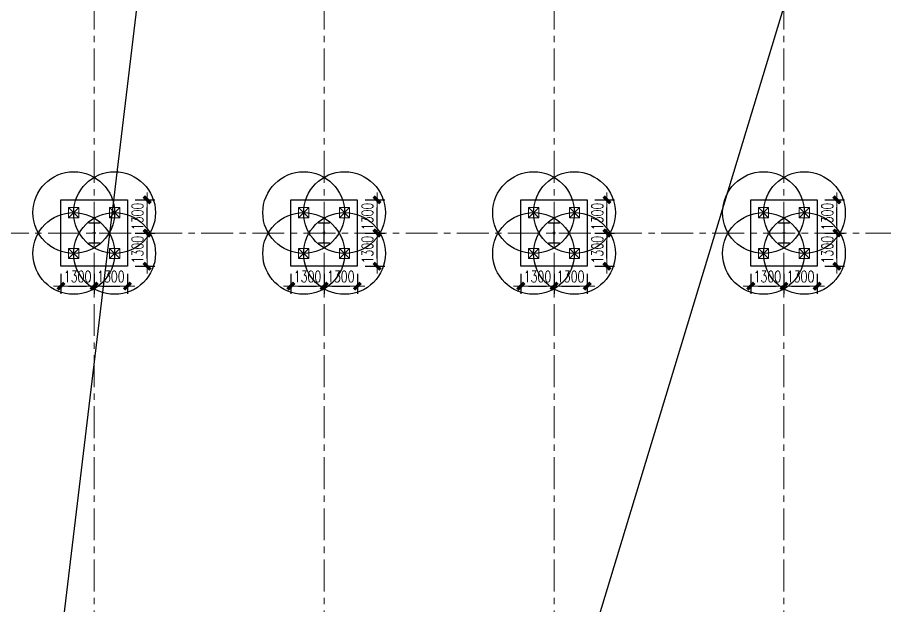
# Model space of a CAD drawing. Extents: x -1201378 to 2367219, y -619313 to 244905.
# Drawn here: x -212766 to -178817, y -215989 to -192952 of the extents above; entities that cross this region are included whole.
import ezdxf

# ---------------------------------------------------------------- set-up
doc = ezdxf.new("R2010")
doc.units = 0
doc.header["$LTSCALE"] = 1000
doc.linetypes.add('CENTER', pattern=[2, 1.25, -0.25, 0.25, -0.25])
doc.layers.get('0').update_dxf_attribs({"linetype": 'CONTINUOUS'})
doc.layers.get('Defpoints').update_dxf_attribs({"linetype": 'CONTINUOUS'})
for name, color, linetype in [('A-WINDOW', 140, 'CONTINUOUS'), ('S-DOTE1', 140, 'CENTER'), ('S-HATCH1-W', 252, 'CONTINUOUS')]:
    doc.layers.add(name, color=color, linetype=linetype)
for name, color, linetype, lineweight in [('S-axis', 111, 'CONTINUOUS', 0), ('S-col', 2, 'CONTINUOUS', 0), ('S-dim', 81, 'CONTINUOUS', 0), ('S-dote', 5, 'CENTER', 0), ('S-zhuang', 1, 'CONTINUOUS', 0)]:
    doc.layers.add(name, color=color, linetype=linetype, lineweight=lineweight)
doc.styles.add('SS1', font='tj-romans1.shx', dxfattribs={"width": 0.7, "bigfont": 'tj-hztxt1.shx'})
doc.dimstyles.new('S-150-ARCHI', dxfattribs={"dimscale": 150, "dimtxt": 3, "dimasz": 2, "dimexe": 2, "dimexo": 2, "dimgap": 1, "dimtad": 1, "dimdec": 0, "dimzin": 0, "dimdsep": 46, "dimtxsty": 'SS1', "dimblk1": 'TT', "dimblk2": 'TT', "dimsah": 1, "dimcen": 1, "dimclrd": 256, "dimclre": 256, "dimclrt": 256, "dimadec": 0, "dimazin": 0, "dimtfac": 1, "dimtdec": 0, "dimtix": 1, "dimtmove": 2, "dimatfit": 0, "dimldrblk": 'TT', "dimfxl": 2, "dimtolj": 1, "dimtzin": 0, "dimarcsym": 0})

# ---------------------------------------------------------------- blocks, each defined once
blk = doc.blocks.new('w42343243')
at = {"layer": 'S-col'}
blk.add_lwpolyline([(-165069, 621020), (-164639, 621020), (-164639, 621002), (-164848, 621002), (-164848, 620238), (-164639, 620238), (-164639, 620220), (-165069, 620220), (-165069, 620238), (-164860, 620238), (-164860, 621002), (-165069, 621002)], close=True, dxfattribs=at)
blk = doc.blocks.new('42343')
at = {"layer": 'A-WINDOW'}
for p in [(-90000, -17850), (-81000, -17850), (-72000, -17850), (-63000, -17850)]:
    blk.add_blockref('w42343243', p, dxfattribs=at)
blk = doc.blocks.new('3#轴网')
at = {"layer": 'S-dote'}
for p, q in [((-209758.5, -363428.2), (-209758.5, -277944.2)), ((-200758.5, -363428.2), (-200758.5, -277944.2)), ((-191758.5, -363428.2), (-191758.5, -277944.2)), ((-182758.5, -363428.2), (-182758.5, -277944.2)), ((-78316.2, -301398.2), (-273210.6, -301398.2))]:
    blk.add_line(p, q, dxfattribs=at)
blk = doc.blocks.new('S-ZHUANG-400')
at = {"layer": 'S-zhuang'}
for p, q in [((200, -200), (-200, 200)), ((-200, -200), (200, 200))]:
    blk.add_line(p, q, dxfattribs=at)
blk.add_lwpolyline([(-200, 200), (200, 200), (200, -200), (-200, -200)], close=True, dxfattribs=at)
blk = doc.blocks.new('CT4')
at = {"layer": 'Defpoints'}
for centre in [(-100831, -168442), (-99231, -168442), (-100831, -170042), (-99231, -170042)]:
    blk.add_circle(centre, 1600, dxfattribs=at)
at = {"layer": 'S-DOTE1', "ltscale": 0.25}
for p, q in [((-99971, -169242), (-100091, -169242)), ((-100031, -169182), (-100031, -169302))]:
    blk.add_line(p, q, dxfattribs=at)
at = {"layer": 'S-HATCH1-W'}
blk.add_lwpolyline([(-101331, -170542), (-101331, -167942), (-98731, -167942), (-98731, -170542)], close=True, dxfattribs=at)
at = {"layer": 'S-zhuang', "rotation": 90.00000000000001}
for p in [(-100831, -168442), (-99231, -168442), (-100831, -170042), (-99231, -170042)]:
    blk.add_blockref('S-ZHUANG-400', p, dxfattribs=at)
blk = doc.blocks.new('TT')
blk.add_line((-0.97, 0), (0.97, 0))
at = {"const_width": 0.45}
blk.add_lwpolyline([(-0.44, -0.44), (0.44, 0.44)], dxfattribs=at)
blk = doc.blocks.new('*D1445')
at = {"layer": 'Defpoints', "color": 0, "transparency": 16777216}
for p in [(-211058, -202698), (-209758, -202698), (-209758, -203477)]:
    blk.add_point(p, dxfattribs=at)
at = {"layer": 'S-dim', "lineweight": -2, "transparency": 16777216}
for p, q in [((-211058, -202998), (-211058, -203777)), ((-209758, -202998), (-209758, -203777)), ((-210758, -203477), (-210058, -203477))]:
    blk.add_line(p, q, dxfattribs=at)
at = {"layer": 'S-dim', "lineweight": -2, "transparency": 16777216, "xscale": 300, "yscale": 300, "zscale": 300, "rotation": 180}
blk.add_blockref('TT', (-211058, -203477), dxfattribs=at)
at = {"layer": 'S-dim', "lineweight": -2, "transparency": 16777216, "xscale": 300, "yscale": 300, "zscale": 300}
blk.add_blockref('TT', (-209758, -203477), dxfattribs=at)
at = {"layer": 'S-dim', "transparency": 16777216, "insert": (-210408, -203102), "char_height": 450, "attachment_point": 5, "style": 'SS1'}
blk.add_mtext('\\A1;1300', dxfattribs=at)
blk = doc.blocks.new('*D1446')
at = {"layer": 'Defpoints', "color": 0, "transparency": 16777216}
for p in [(-209758, -202698), (-208458, -202698), (-208458, -203477)]:
    blk.add_point(p, dxfattribs=at)
at = {"layer": 'S-dim', "lineweight": -2, "transparency": 16777216}
for p, q in [((-209758, -202998), (-209758, -203777)), ((-208458, -202998), (-208458, -203777)), ((-209458, -203477), (-208758, -203477))]:
    blk.add_line(p, q, dxfattribs=at)
at = {"layer": 'S-dim', "lineweight": -2, "transparency": 16777216, "xscale": 300, "yscale": 300, "zscale": 300, "rotation": 180}
blk.add_blockref('TT', (-209758, -203477), dxfattribs=at)
at = {"layer": 'S-dim', "lineweight": -2, "transparency": 16777216, "xscale": 300, "yscale": 300, "zscale": 300}
blk.add_blockref('TT', (-208458, -203477), dxfattribs=at)
at = {"layer": 'S-dim', "transparency": 16777216, "insert": (-209108, -203102), "char_height": 450, "attachment_point": 5, "style": 'SS1'}
blk.add_mtext('\\A1;1300', dxfattribs=at)
blk = doc.blocks.new('*D1447')
at = {"layer": 'Defpoints', "color": 0, "transparency": 16777216}
for p in [(-208458, -201398), (-207687, -201398), (-208458, -202698)]:
    blk.add_point(p, dxfattribs=at)
at = {"layer": 'S-dim', "lineweight": -2, "transparency": 16777216}
for p, q in [((-208158, -201398), (-207387, -201398)), ((-207687, -202398), (-207687, -201698)), ((-208158, -202698), (-207387, -202698))]:
    blk.add_line(p, q, dxfattribs=at)
at = {"layer": 'S-dim', "lineweight": -2, "transparency": 16777216, "xscale": 300, "yscale": 300, "zscale": 300}
for p, rotation in [((-207687, -201398), 90), ((-207687, -202698), 270)]:
    blk.add_blockref('TT', p, dxfattribs=dict(at, rotation=rotation))
at = {"layer": 'S-dim', "transparency": 16777216, "insert": (-208062, -202048), "char_height": 450, "attachment_point": 5, "rotation": 90, "style": 'SS1'}
blk.add_mtext('\\A1;1300', dxfattribs=at)
blk = doc.blocks.new('*D1448')
at = {"layer": 'Defpoints', "color": 0, "transparency": 16777216}
for p in [(-208458, -200098), (-207687, -200098), (-208458, -201398)]:
    blk.add_point(p, dxfattribs=at)
at = {"layer": 'S-dim', "lineweight": -2, "transparency": 16777216}
for p, q in [((-208158, -200098), (-207387, -200098)), ((-207687, -201098), (-207687, -200398)), ((-208158, -201398), (-207387, -201398))]:
    blk.add_line(p, q, dxfattribs=at)
at = {"layer": 'S-dim', "lineweight": -2, "transparency": 16777216, "xscale": 300, "yscale": 300, "zscale": 300}
for p, rotation in [((-207687, -200098), 90), ((-207687, -201398), 270)]:
    blk.add_blockref('TT', p, dxfattribs=dict(at, rotation=rotation))
at = {"layer": 'S-dim', "transparency": 16777216, "insert": (-208062, -200748), "char_height": 450, "attachment_point": 5, "rotation": 90, "style": 'SS1'}
blk.add_mtext('\\A1;1300', dxfattribs=at)
blk = doc.blocks.new('*D1449')
at = {"layer": 'Defpoints', "color": 0, "transparency": 16777216}
for p in [(-202058, -202698), (-200758, -202698), (-200758, -203477)]:
    blk.add_point(p, dxfattribs=at)
at = {"layer": 'S-dim', "lineweight": -2, "transparency": 16777216}
for p, q in [((-202058, -202998), (-202058, -203777)), ((-200758, -202998), (-200758, -203777)), ((-201758, -203477), (-201058, -203477))]:
    blk.add_line(p, q, dxfattribs=at)
at = {"layer": 'S-dim', "lineweight": -2, "transparency": 16777216, "xscale": 300, "yscale": 300, "zscale": 300, "rotation": 180}
blk.add_blockref('TT', (-202058, -203477), dxfattribs=at)
at = {"layer": 'S-dim', "lineweight": -2, "transparency": 16777216, "xscale": 300, "yscale": 300, "zscale": 300}
blk.add_blockref('TT', (-200758, -203477), dxfattribs=at)
at = {"layer": 'S-dim', "transparency": 16777216, "insert": (-201408, -203102), "char_height": 450, "attachment_point": 5, "style": 'SS1'}
blk.add_mtext('\\A1;1300', dxfattribs=at)
blk = doc.blocks.new('*D1450')
at = {"layer": 'Defpoints', "color": 0, "transparency": 16777216}
for p in [(-200758, -202698), (-199458, -202698), (-199458, -203477)]:
    blk.add_point(p, dxfattribs=at)
at = {"layer": 'S-dim', "lineweight": -2, "transparency": 16777216}
for p, q in [((-200758, -202998), (-200758, -203777)), ((-199458, -202998), (-199458, -203777)), ((-200458, -203477), (-199758, -203477))]:
    blk.add_line(p, q, dxfattribs=at)
at = {"layer": 'S-dim', "lineweight": -2, "transparency": 16777216, "xscale": 300, "yscale": 300, "zscale": 300, "rotation": 180}
blk.add_blockref('TT', (-200758, -203477), dxfattribs=at)
at = {"layer": 'S-dim', "lineweight": -2, "transparency": 16777216, "xscale": 300, "yscale": 300, "zscale": 300}
blk.add_blockref('TT', (-199458, -203477), dxfattribs=at)
at = {"layer": 'S-dim', "transparency": 16777216, "insert": (-200108, -203102), "char_height": 450, "attachment_point": 5, "style": 'SS1'}
blk.add_mtext('\\A1;1300', dxfattribs=at)
blk = doc.blocks.new('*D1451')
at = {"layer": 'Defpoints', "color": 0, "transparency": 16777216}
for p in [(-199458, -201398), (-198687, -201398), (-199458, -202698)]:
    blk.add_point(p, dxfattribs=at)
at = {"layer": 'S-dim', "lineweight": -2, "transparency": 16777216}
for p, q in [((-199158, -201398), (-198387, -201398)), ((-198687, -202398), (-198687, -201698)), ((-199158, -202698), (-198387, -202698))]:
    blk.add_line(p, q, dxfattribs=at)
at = {"layer": 'S-dim', "lineweight": -2, "transparency": 16777216, "xscale": 300, "yscale": 300, "zscale": 300}
for p, rotation in [((-198687, -201398), 90), ((-198687, -202698), 270)]:
    blk.add_blockref('TT', p, dxfattribs=dict(at, rotation=rotation))
at = {"layer": 'S-dim', "transparency": 16777216, "insert": (-199062, -202048), "char_height": 450, "attachment_point": 5, "rotation": 90, "style": 'SS1'}
blk.add_mtext('\\A1;1300', dxfattribs=at)
blk = doc.blocks.new('*D1452')
at = {"layer": 'Defpoints', "color": 0, "transparency": 16777216}
for p in [(-199458, -200098), (-198687, -200098), (-199458, -201398)]:
    blk.add_point(p, dxfattribs=at)
at = {"layer": 'S-dim', "lineweight": -2, "transparency": 16777216}
for p, q in [((-199158, -200098), (-198387, -200098)), ((-198687, -201098), (-198687, -200398)), ((-199158, -201398), (-198387, -201398))]:
    blk.add_line(p, q, dxfattribs=at)
at = {"layer": 'S-dim', "lineweight": -2, "transparency": 16777216, "xscale": 300, "yscale": 300, "zscale": 300}
for p, rotation in [((-198687, -200098), 90), ((-198687, -201398), 270)]:
    blk.add_blockref('TT', p, dxfattribs=dict(at, rotation=rotation))
at = {"layer": 'S-dim', "transparency": 16777216, "insert": (-199062, -200748), "char_height": 450, "attachment_point": 5, "rotation": 90, "style": 'SS1'}
blk.add_mtext('\\A1;1300', dxfattribs=at)
blk = doc.blocks.new('*D1453')
at = {"layer": 'Defpoints', "color": 0, "transparency": 16777216}
for p in [(-193058, -202698), (-191758, -202698), (-191758, -203477)]:
    blk.add_point(p, dxfattribs=at)
at = {"layer": 'S-dim', "lineweight": -2, "transparency": 16777216}
for p, q in [((-193058, -202998), (-193058, -203777)), ((-191758, -202998), (-191758, -203777)), ((-192758, -203477), (-192058, -203477))]:
    blk.add_line(p, q, dxfattribs=at)
at = {"layer": 'S-dim', "lineweight": -2, "transparency": 16777216, "xscale": 300, "yscale": 300, "zscale": 300, "rotation": 180}
blk.add_blockref('TT', (-193058, -203477), dxfattribs=at)
at = {"layer": 'S-dim', "lineweight": -2, "transparency": 16777216, "xscale": 300, "yscale": 300, "zscale": 300}
blk.add_blockref('TT', (-191758, -203477), dxfattribs=at)
at = {"layer": 'S-dim', "transparency": 16777216, "insert": (-192408, -203102), "char_height": 450, "attachment_point": 5, "style": 'SS1'}
blk.add_mtext('\\A1;1300', dxfattribs=at)
blk = doc.blocks.new('*D1454')
at = {"layer": 'Defpoints', "color": 0, "transparency": 16777216}
for p in [(-191758, -202698), (-190458, -202698), (-190458, -203477)]:
    blk.add_point(p, dxfattribs=at)
at = {"layer": 'S-dim', "lineweight": -2, "transparency": 16777216}
for p, q in [((-191758, -202998), (-191758, -203777)), ((-190458, -202998), (-190458, -203777)), ((-191458, -203477), (-190758, -203477))]:
    blk.add_line(p, q, dxfattribs=at)
at = {"layer": 'S-dim', "lineweight": -2, "transparency": 16777216, "xscale": 300, "yscale": 300, "zscale": 300, "rotation": 180}
blk.add_blockref('TT', (-191758, -203477), dxfattribs=at)
at = {"layer": 'S-dim', "lineweight": -2, "transparency": 16777216, "xscale": 300, "yscale": 300, "zscale": 300}
blk.add_blockref('TT', (-190458, -203477), dxfattribs=at)
at = {"layer": 'S-dim', "transparency": 16777216, "insert": (-191108, -203102), "char_height": 450, "attachment_point": 5, "style": 'SS1'}
blk.add_mtext('\\A1;1300', dxfattribs=at)
blk = doc.blocks.new('*D1455')
at = {"layer": 'Defpoints', "color": 0, "transparency": 16777216}
for p in [(-190458, -201398), (-189687, -201398), (-190458, -202698)]:
    blk.add_point(p, dxfattribs=at)
at = {"layer": 'S-dim', "lineweight": -2, "transparency": 16777216}
for p, q in [((-190158, -201398), (-189387, -201398)), ((-189687, -202398), (-189687, -201698)), ((-190158, -202698), (-189387, -202698))]:
    blk.add_line(p, q, dxfattribs=at)
at = {"layer": 'S-dim', "lineweight": -2, "transparency": 16777216, "xscale": 300, "yscale": 300, "zscale": 300}
for p, rotation in [((-189687, -201398), 90), ((-189687, -202698), 270)]:
    blk.add_blockref('TT', p, dxfattribs=dict(at, rotation=rotation))
at = {"layer": 'S-dim', "transparency": 16777216, "insert": (-190062, -202048), "char_height": 450, "attachment_point": 5, "rotation": 90, "style": 'SS1'}
blk.add_mtext('\\A1;1300', dxfattribs=at)
blk = doc.blocks.new('*D1456')
at = {"layer": 'Defpoints', "color": 0, "transparency": 16777216}
for p in [(-190458, -200098), (-189687, -200098), (-190458, -201398)]:
    blk.add_point(p, dxfattribs=at)
at = {"layer": 'S-dim', "lineweight": -2, "transparency": 16777216}
for p, q in [((-190158, -200098), (-189387, -200098)), ((-189687, -201098), (-189687, -200398)), ((-190158, -201398), (-189387, -201398))]:
    blk.add_line(p, q, dxfattribs=at)
at = {"layer": 'S-dim', "lineweight": -2, "transparency": 16777216, "xscale": 300, "yscale": 300, "zscale": 300}
for p, rotation in [((-189687, -200098), 90), ((-189687, -201398), 270)]:
    blk.add_blockref('TT', p, dxfattribs=dict(at, rotation=rotation))
at = {"layer": 'S-dim', "transparency": 16777216, "insert": (-190062, -200748), "char_height": 450, "attachment_point": 5, "rotation": 90, "style": 'SS1'}
blk.add_mtext('\\A1;1300', dxfattribs=at)
blk = doc.blocks.new('*D1457')
at = {"layer": 'Defpoints', "color": 0, "transparency": 16777216}
for p in [(-184058, -202698), (-182758, -202698), (-182758, -203477)]:
    blk.add_point(p, dxfattribs=at)
at = {"layer": 'S-dim', "lineweight": -2, "transparency": 16777216}
for p, q in [((-184058, -202998), (-184058, -203777)), ((-182758, -202998), (-182758, -203777)), ((-183758, -203477), (-183058, -203477))]:
    blk.add_line(p, q, dxfattribs=at)
at = {"layer": 'S-dim', "lineweight": -2, "transparency": 16777216, "xscale": 300, "yscale": 300, "zscale": 300, "rotation": 180}
blk.add_blockref('TT', (-184058, -203477), dxfattribs=at)
at = {"layer": 'S-dim', "lineweight": -2, "transparency": 16777216, "xscale": 300, "yscale": 300, "zscale": 300}
blk.add_blockref('TT', (-182758, -203477), dxfattribs=at)
at = {"layer": 'S-dim', "transparency": 16777216, "insert": (-183408, -203102), "char_height": 450, "attachment_point": 5, "style": 'SS1'}
blk.add_mtext('\\A1;1300', dxfattribs=at)
blk = doc.blocks.new('*D1458')
at = {"layer": 'Defpoints', "color": 0, "transparency": 16777216}
for p in [(-182758, -202698), (-181458, -202698), (-181458, -203477)]:
    blk.add_point(p, dxfattribs=at)
at = {"layer": 'S-dim', "lineweight": -2, "transparency": 16777216}
for p, q in [((-182758, -202998), (-182758, -203777)), ((-181458, -202998), (-181458, -203777)), ((-182458, -203477), (-181758, -203477))]:
    blk.add_line(p, q, dxfattribs=at)
at = {"layer": 'S-dim', "lineweight": -2, "transparency": 16777216, "xscale": 300, "yscale": 300, "zscale": 300, "rotation": 180}
blk.add_blockref('TT', (-182758, -203477), dxfattribs=at)
at = {"layer": 'S-dim', "lineweight": -2, "transparency": 16777216, "xscale": 300, "yscale": 300, "zscale": 300}
blk.add_blockref('TT', (-181458, -203477), dxfattribs=at)
at = {"layer": 'S-dim', "transparency": 16777216, "insert": (-182108, -203102), "char_height": 450, "attachment_point": 5, "style": 'SS1'}
blk.add_mtext('\\A1;1300', dxfattribs=at)
blk = doc.blocks.new('*D1459')
at = {"layer": 'Defpoints', "color": 0, "transparency": 16777216}
for p in [(-181458, -201398), (-180687, -201398), (-181458, -202698)]:
    blk.add_point(p, dxfattribs=at)
at = {"layer": 'S-dim', "lineweight": -2, "transparency": 16777216}
for p, q in [((-181158, -201398), (-180387, -201398)), ((-180687, -202398), (-180687, -201698)), ((-181158, -202698), (-180387, -202698))]:
    blk.add_line(p, q, dxfattribs=at)
at = {"layer": 'S-dim', "lineweight": -2, "transparency": 16777216, "xscale": 300, "yscale": 300, "zscale": 300}
for p, rotation in [((-180687, -201398), 90), ((-180687, -202698), 270)]:
    blk.add_blockref('TT', p, dxfattribs=dict(at, rotation=rotation))
at = {"layer": 'S-dim', "transparency": 16777216, "insert": (-181062, -202048), "char_height": 450, "attachment_point": 5, "rotation": 90, "style": 'SS1'}
blk.add_mtext('\\A1;1300', dxfattribs=at)
blk = doc.blocks.new('*D1460')
at = {"layer": 'Defpoints', "color": 0, "transparency": 16777216}
for p in [(-181458, -200098), (-180687, -200098), (-181458, -201398)]:
    blk.add_point(p, dxfattribs=at)
at = {"layer": 'S-dim', "lineweight": -2, "transparency": 16777216}
for p, q in [((-181158, -200098), (-180387, -200098)), ((-180687, -201098), (-180687, -200398)), ((-181158, -201398), (-180387, -201398))]:
    blk.add_line(p, q, dxfattribs=at)
at = {"layer": 'S-dim', "lineweight": -2, "transparency": 16777216, "xscale": 300, "yscale": 300, "zscale": 300}
for p, rotation in [((-180687, -200098), 90), ((-180687, -201398), 270)]:
    blk.add_blockref('TT', p, dxfattribs=dict(at, rotation=rotation))
at = {"layer": 'S-dim', "transparency": 16777216, "insert": (-181062, -200748), "char_height": 450, "attachment_point": 5, "rotation": 90, "style": 'SS1'}
blk.add_mtext('\\A1;1300', dxfattribs=at)

msp = doc.modelspace()

# ---------------------------------------------------------------- linework, layer by layer
at = {"layer": 'Defpoints', "color": 1}
for p, q in [((-207008.5, -183436.2), (-224626.9, -330727.7)), ((-224626.9, -330727.7), (-180008.5, -183448.1))]:
    msp.add_line(p, q, dxfattribs=at)

# ---------------------------------------------------------------- block references
at = {"layer": 'S-axis'}
msp.add_blockref('3#轴网', (0, 100000), dxfattribs=at)
at = {"layer": 'S-col'}
msp.add_blockref('42343', (45095.7, -804168.2), dxfattribs=at)
at = {"layer": 'S-zhuang'}
for p in [(-109727.3, -32156.2), (-100727.3, -32156.2), (-91727.3, -32156.2), (-82727.3, -32156.2)]:
    msp.add_blockref('CT4', p, dxfattribs=at)

# ---------------------------------------------------------------- dimensions: what is measured, and where the dimension line sits
at = {"layer": 'S-dim'}
for base, p1, p2, picture, middle in [((-207686.9, -200098.2), (-208458.5, -201398.2), (-208458.5, -200098.2), '*D1448', (-208061.9, -200748.2)), ((-198686.9, -200098.2), (-199458.5, -201398.2), (-199458.5, -200098.2), '*D1452', (-199061.9, -200748.2)), ((-189686.9, -200098.2), (-190458.5, -201398.2), (-190458.5, -200098.2), '*D1456', (-190061.9, -200748.2)), ((-180686.9, -200098.2), (-181458.5, -201398.2), (-181458.5, -200098.2), '*D1460', (-181061.9, -200748.2)), ((-207686.9, -201398.2), (-208458.5, -202698.2), (-208458.5, -201398.2), '*D1447', (-208061.9, -202048.2)), ((-198686.9, -201398.2), (-199458.5, -202698.2), (-199458.5, -201398.2), '*D1451', (-199061.9, -202048.2)), ((-189686.9, -201398.2), (-190458.5, -202698.2), (-190458.5, -201398.2), '*D1455', (-190061.9, -202048.2)), ((-180686.9, -201398.2), (-181458.5, -202698.2), (-181458.5, -201398.2), '*D1459', (-181061.9, -202048.2))]:
    dim = msp.add_linear_dim(base=base, p1=p1, p2=p2, angle=90, dimstyle='S-150-ARCHI', dxfattribs=at)
    dim.commit()
    dim.dimension.update_dxf_attribs({"geometry": picture, "text_midpoint": middle})
for base, p1, p2, picture, middle in [((-209758.5, -203476.8), (-211058.5, -202698.2), (-209758.5, -202698.2), '*D1445', (-210408.5, -203101.8)), ((-208458.5, -203476.8), (-209758.5, -202698.2), (-208458.5, -202698.2), '*D1446', (-209108.5, -203101.8)), ((-200758.5, -203476.8), (-202058.5, -202698.2), (-200758.5, -202698.2), '*D1449', (-201408.5, -203101.8)), ((-199458.5, -203476.8), (-200758.5, -202698.2), (-199458.5, -202698.2), '*D1450', (-200108.5, -203101.8)), ((-191758.5, -203476.8), (-193058.5, -202698.2), (-191758.5, -202698.2), '*D1453', (-192408.5, -203101.8)), ((-190458.5, -203476.8), (-191758.5, -202698.2), (-190458.5, -202698.2), '*D1454', (-191108.5, -203101.8)), ((-182758.5, -203476.8), (-184058.5, -202698.2), (-182758.5, -202698.2), '*D1457', (-183408.5, -203101.8)), ((-181458.5, -203476.8), (-182758.5, -202698.2), (-181458.5, -202698.2), '*D1458', (-182108.5, -203101.8))]:
    dim = msp.add_linear_dim(base=base, p1=p1, p2=p2, dimstyle='S-150-ARCHI', dxfattribs=at)
    dim.commit()
    dim.dimension.update_dxf_attribs({"geometry": picture, "text_midpoint": middle})

doc.saveas('drawing.dxf')
